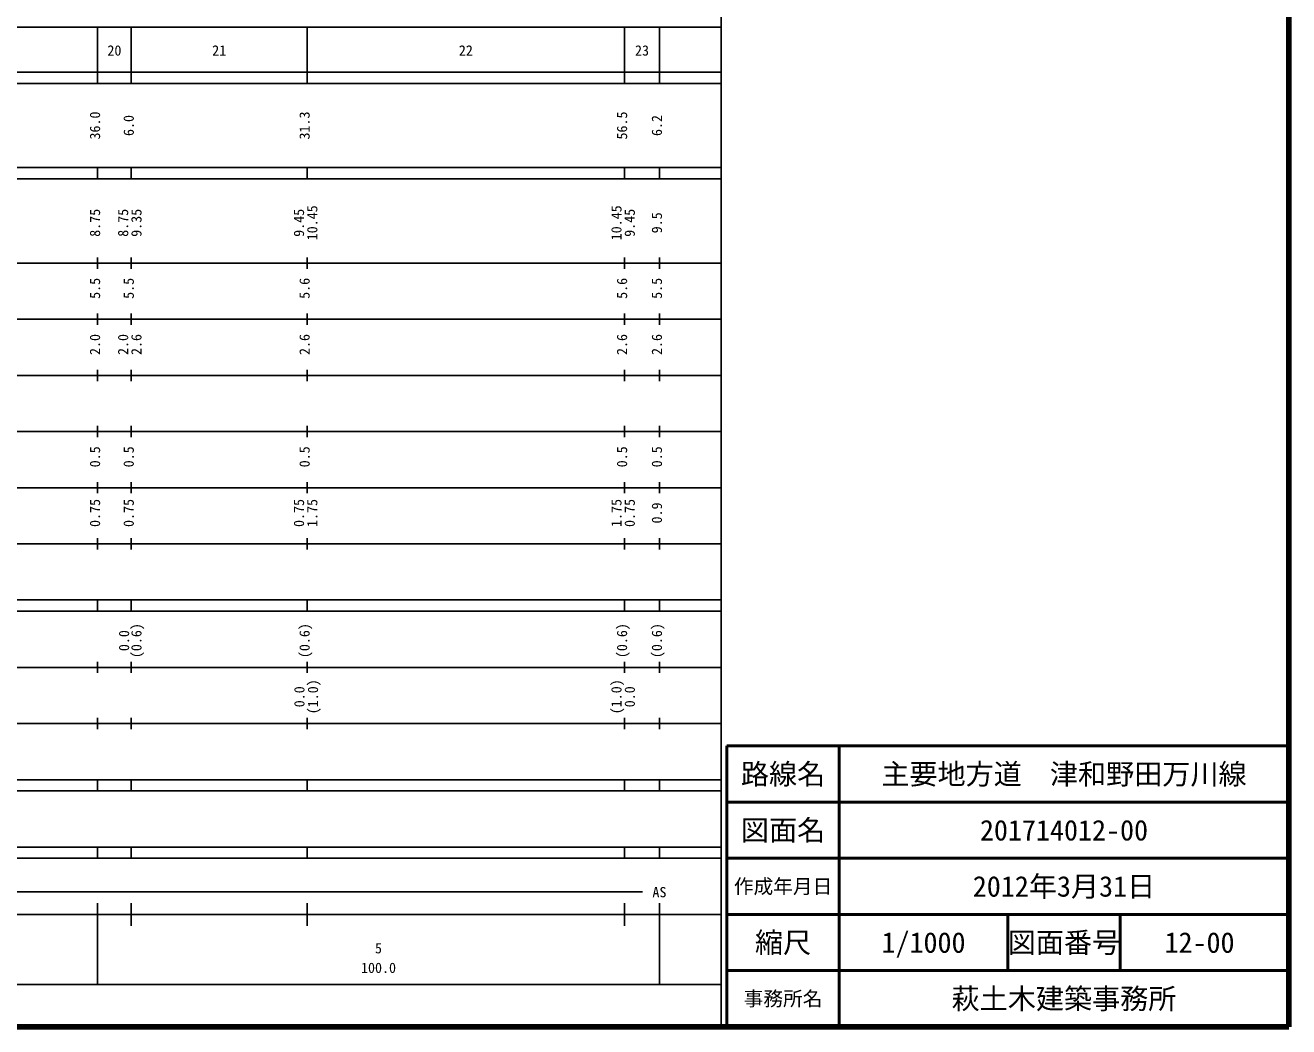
# Model space of a CAD drawing. Units: millimetres on the paper, enlarged 1000 times. Extents: x 40000 to 680000, y 20000 to 380000.
# Drawn here: x 455132 to 680000, y 20000 to 198357 of the extents above; entities that cross this region are included whole.
import ezdxf
from ezdxf.enums import TextEntityAlignment as Align

# ---------------------------------------------------------------- set-up
doc = ezdxf.new("R2010")
doc.units = ezdxf.units.MM
doc.header["$LTSCALE"] = 1000
for name, color, linetype, lineweight in [('M-TTL', 2, 'Continuous', 140), ('M-TTL-BAND', 7, 'Continuous', 25), ('M-TTL-FRAM', 2, 'Continuous', 50), ('M-TTL-LINE', 7, 'Continuous', 50)]:
    doc.layers.add(name, color=color, linetype=linetype, lineweight=lineweight)
doc.layers.add('M-TTL-TXT', color=7, linetype='Continuous')
doc.styles.add('ＭＳ ゴシック', font='')
doc.styles.get('ＭＳ ゴシック').set_extended_font_data('MS Gothic')

msp = doc.modelspace()

# ---------------------------------------------------------------- linework, layer by layer
at = {"layer": 'M-TTL'}
for p, q in [((680000, 20000), (680000, 380000)), ((40000, 20000), (680000, 20000))]:
    msp.add_line(p, q, dxfattribs=at)
at = {"layer": 'M-TTL-BAND'}
for p, q in [((579000, 20000), (579000, 370000)), ((68000, 198000), (579000, 198000)), ((468000, 188000), (468000, 198000)), ((474000, 188000), (474000, 198000)), ((505300, 188000), (505300, 198000)), ((561800, 188000), (561800, 198000)), ((568000, 188000), (568000, 198000)), ((40000, 190000), (579000, 190000)), ((40000, 188000), (579000, 188000)), ((40000, 173000), (579000, 173000)), ((40000, 171000), (579000, 171000)), ((468000, 171000), (468000, 173000)), ((474000, 171000), (474000, 173000)), ((505300, 171000), (505300, 173000)), ((561800, 171000), (561800, 173000)), ((568000, 171000), (568000, 173000)), ((40000, 156000), (579000, 156000)), ((468000, 155000), (468000, 157000)), ((474000, 155000), (474000, 157000)), ((505300, 155000), (505300, 157000)), ((561800, 155000), (561800, 157000)), ((568000, 155000), (568000, 157000)), ((468000, 145000), (468000, 147000)), ((474000, 145000), (474000, 147000)), ((505300, 145000), (505300, 147000)), ((561800, 145000), (561800, 147000)), ((568000, 145000), (568000, 147000)), ((46000, 146000), (579000, 146000)), ((52000, 136000), (579000, 136000)), ((468000, 135000), (468000, 137000)), ((474000, 135000), (474000, 137000)), ((505300, 135000), (505300, 137000)), ((561800, 135000), (561800, 137000)), ((568000, 135000), (568000, 137000)), ((46000, 126000), (579000, 126000)), ((468000, 125000), (468000, 127000)), ((474000, 125000), (474000, 127000)), ((505300, 125000), (505300, 127000)), ((561800, 125000), (561800, 127000)), ((568000, 125000), (568000, 127000)), ((468000, 115000), (468000, 117000)), ((474000, 115000), (474000, 117000)), ((505300, 115000), (505300, 117000)), ((561800, 115000), (561800, 117000)), ((568000, 115000), (568000, 117000)), ((52000, 116000), (579000, 116000)), ((46000, 106000), (579000, 106000)), ((468000, 105000), (468000, 107000)), ((474000, 105000), (474000, 107000)), ((505300, 105000), (505300, 107000)), ((561800, 105000), (561800, 107000)), ((568000, 105000), (568000, 107000)), ((40000, 96000), (579000, 96000)), ((468000, 94000), (468000, 96000)), ((474000, 94000), (474000, 96000)), ((505300, 94000), (505300, 96000)), ((561800, 94000), (561800, 96000)), ((568000, 94000), (568000, 96000)), ((40000, 94000), (579000, 94000)), ((49000, 84000), (579000, 84000)), ((468000, 83000), (468000, 85000)), ((474000, 83000), (474000, 85000)), ((505300, 83000), (505300, 85000)), ((561800, 83000), (561800, 85000)), ((568000, 83000), (568000, 85000)), ((468000, 73000), (468000, 75000)), ((474000, 73000), (474000, 75000)), ((505300, 73000), (505300, 75000)), ((561800, 73000), (561800, 75000)), ((568000, 73000), (568000, 75000)), ((40000, 74000), (579000, 74000)), ((40000, 64000), (579000, 64000)), ((468000, 62000), (468000, 64000)), ((474000, 62000), (474000, 64000)), ((505300, 62000), (505300, 64000)), ((561800, 62000), (561800, 64000)), ((568000, 62000), (568000, 64000)), ((40000, 62000), (579000, 62000)), ((40000, 52000), (579000, 52000)), ((468000, 50000), (468000, 52000)), ((474000, 50000), (474000, 52000)), ((505300, 50000), (505300, 52000)), ((561800, 50000), (561800, 52000)), ((568000, 50000), (568000, 52000)), ((40000, 50000), (579000, 50000)), ((71000, 44000), (565000, 44000)), ((468000, 27500), (468000, 42000)), ((474000, 38000), (474000, 42000)), ((505300, 38000), (505300, 42000)), ((561800, 38000), (561800, 42000)), ((568000, 27500), (568000, 42000)), ((40000, 40000), (579000, 40000)), ((68000, 27500), (579000, 27500))]:
    msp.add_line(p, q, dxfattribs=at)
at = {"layer": 'M-TTL-FRAM'}
for p, q in [((680000, 70000), (580000, 70000)), ((580000, 70000), (580000, 20000))]:
    msp.add_line(p, q, dxfattribs=at)
at = {"layer": 'M-TTL-LINE'}
for p, q in [((600000, 70000), (600000, 20000)), ((680000, 60000), (580000, 60000)), ((680000, 50000), (580000, 50000)), ((680000, 40000), (580000, 40000)), ((630000, 40000), (630000, 30000)), ((650000, 40000), (650000, 30000)), ((680000, 30000), (580000, 30000))]:
    msp.add_line(p, q, dxfattribs=at)

# ---------------------------------------------------------------- texts
at = {"layer": 'M-TTL-BAND', "style": 'ＭＳ ゴシック'}
for s, p in [('20', (471000, 192405)), ('21', (489650, 192405)), ('22', (533550, 192405)), ('23', (564900, 192405)), ('AS', (568000, 42500)), ('5', (518000, 32523)), ('100.0', (518000, 29033))]:
    msp.add_text(s, height=1833, dxfattribs=at).set_placement(p, align=Align.BOTTOM_CENTER)
for s, p in [('36.0', (469000, 180500)), ('6.0', (475000, 180500)), ('31.3', (506300, 180500)), ('56.5', (562800, 180500)), ('6.2', (569000, 180500)), ('8.75', (469000, 163174)), ('8.75', (474000, 163174)), ('9.35', (476370, 163174)), ('9.45', (505300, 163174)), ('10.45', (507670, 163174)), ('10.45', (561800, 163174)), ('9.45', (564170, 163174)), ('9.5', (569000, 163174)), ('5.5', (469000, 151500)), ('5.5', (475000, 151500)), ('5.6', (506300, 151500)), ('5.6', (562800, 151500)), ('5.5', (569000, 151500)), ('2.0', (469000, 141500)), ('2.0', (474000, 141500)), ('2.6', (476370, 141500)), ('2.6', (506300, 141500)), ('2.6', (562800, 141500)), ('2.6', (569000, 141500)), ('0.5', (469000, 121500)), ('0.5', (475000, 121500)), ('0.5', (506300, 121500)), ('0.5', (562800, 121500)), ('0.5', (569000, 121500)), ('0.75', (469000, 111500)), ('0.75', (475000, 111500)), ('0.75', (505300, 111500)), ('1.75', (507670, 111500)), ('1.75', (561800, 111500)), ('0.75', (564170, 111500)), ('0.9', (569000, 111500)), ('0.0', (474168, 88764)), ('(0.6)', (476370, 88764)), ('(0.6)', (506300, 88764)), ('(0.6)', (562800, 88764)), ('(0.6)', (569000, 88764)), ('(1.0)', (507795, 78764)), ('(1.0)', (561800, 78764)), ('0.0', (505379, 78764)), ('0.0', (564176, 78764))]:
    msp.add_text(s, height=1833, rotation=90, dxfattribs=at).set_placement(p, align=Align.BOTTOM_CENTER)
at = {"layer": 'M-TTL-TXT', "style": 'ＭＳ ゴシック'}
for s, height, p in [('路線名', 3666, (590000, 65000)), ('路線名', 3666, (590000, 65000)), ('主要地方道\u3000津和野田万川線', 3666, (640000, 65000)), ('図面名', 3666, (590000, 55000)), ('図面名', 3666, (590000, 55000)), ('201714012-00', 3666, (640000, 55000)), ('2012年3月31日', 3666, (640000, 45000)), ('作成年月日', 2566, (590000, 45000)), ('作成年月日', 2566, (590000, 45000)), ('縮尺', 3666, (590000, 35000)), ('縮尺', 3666, (590000, 35000)), ('1/1000', 3666, (615000, 35000)), ('図面番号', 3666, (640000, 35000)), ('図面番号', 3666, (640000, 35000)), ('12-00', 3666, (664125, 35000)), ('萩土木建築事務所', 3666, (640000, 25000)), ('事務所名', 2566, (590000, 25000)), ('事務所名', 2566, (590000, 25000))]:
    msp.add_text(s, height=height, dxfattribs=at).set_placement(p, align=Align.MIDDLE_CENTER)

doc.saveas('drawing.dxf')
